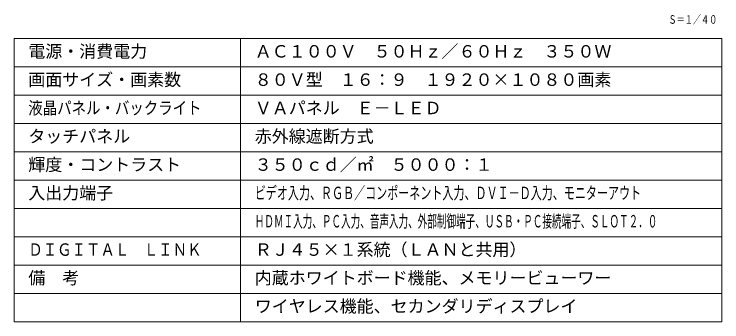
# Model space of a CAD drawing. Units: millimetres, scale not verified. Extents: x -62 to 358, y -116 to 360.
# Drawn here: x -62.5 to 62.5, y -116.5 to -62.2 of the extents above; entities that cross this region are included whole.
import ezdxf
from ezdxf.enums import TextEntityAlignment as Align

# ---------------------------------------------------------------- set-up
doc = ezdxf.new("R2010")
doc.units = ezdxf.units.MM
doc.header["$LTSCALE"] = 0.125
doc.layers.add('0-1_MOJI1', color=7, linetype='Continuous')
doc.layers.add('0-3_TOUROKU', color=7, linetype='Continuous')
doc.layers.add('0-2_WAKU', color=1, linetype='Continuous', lineweight=18)
doc.styles.add('ＭＳ ゴシック', font='')
doc.styles.get('ＭＳ ゴシック').set_extended_font_data('MS Gothic')

msp = doc.modelspace()

# ---------------------------------------------------------------- linework, layer by layer
at = {"layer": '0-2_WAKU', "color": 4}
for p, q in [((-62.5, -116.5), (-62.5, -66.5)), ((-62.5, -66.5), (62.5, -66.5)), ((-22.5, -116.5), (-22.5, -66.5)), ((62.5, -116.5), (62.5, -66.5)), ((-62.5, -116.5), (62.5, -116.5))]:
    msp.add_line(p, q, dxfattribs=at)
at = {"layer": '0-2_WAKU'}
for p, q in [((62.5, -71.5), (-62.5, -71.5)), ((62.5, -76.5), (-62.5, -76.5)), ((62.5, -81.5), (-62.5, -81.5)), ((-62.5, -86.5), (62.5, -86.5)), ((-62.5, -91.5), (62.5, -91.5)), ((-62.5, -96.5), (62.5, -96.5)), ((-62.5, -101.5), (62.5, -101.5)), ((-62.5, -106.5), (62.5, -106.5)), ((-62.5, -111.5), (62.5, -111.5))]:
    msp.add_line(p, q, dxfattribs=at)

# ---------------------------------------------------------------- texts
at = {"layer": '0-1_MOJI1', "style": 'ＭＳ ゴシック'}
for s, p in [('電源・消費電力', (-60, -70.5)), ('ＡＣ１００Ｖ\u3000５０Ｈｚ／６０Ｈｚ\u3000３５０Ｗ', (-20, -70.5)), ('画面サイズ・画素数', (-60, -75.5)), ('８０Ｖ型\u3000１６：９\u3000１９２０×１０８０画素', (-20, -75.5)), ('ＶＡパネル\u3000Ｅ－ＬＥＤ', (-20, -80.5)), ('タッチパネル', (-60, -85.5)), ('赤外線遮断方式', (-20, -85.5)), ('輝度・コントラスト', (-60, -90.5)), ('３５０ｃｄ／㎡\u3000５０００：１', (-20, -90.5)), ('入出力端子', (-60, -95.5)), ('ＲＪ４５×１系統（ＬＡＮと共用）', (-20, -105.5)), ('備\u3000考', (-60, -110.5)), ('内蔵ホワイトボード機能、メモリービューワー', (-20, -110.5)), ('ワイヤレス機能、セカンダリディスプレイ', (-20, -115.5))]:
    msp.add_text(s, height=2.199, dxfattribs=at).set_placement(p, align=Align.BOTTOM_LEFT)
for s, width, p in [('液晶パネル・バックライト', 0.85, (-60, -80.5)), ('ビデオ入力、ＲＧＢ／コンポーネント入力、ＤＶＩ－Ｄ入力、モニターアウト', 0.65, (-20, -95.5)), ('ＨＤＭＩ入力、ＰＣ入力、音声入力、外部制御端子、ＵＳＢ・ＰＣ接続端子、ＳＬＯＴ２．０', 0.55, (-20, -100.5)), ('ＤＩＧＩＴＡＬ\u3000ＬＩＮＫ', 0.85, (-60, -105.5))]:
    msp.add_text(s, height=2.199, dxfattribs=dict(at, width=width)).set_placement(p, align=Align.BOTTOM_LEFT)
at = {"layer": '0-3_TOUROKU', "style": 'ＭＳ ゴシック', "width": 0.7}
msp.add_text('Ｓ＝１／４０', height=1.466, dxfattribs=at).set_placement((53.0733, -64.3128), align=Align.BOTTOM_LEFT)

doc.saveas('drawing.dxf')
